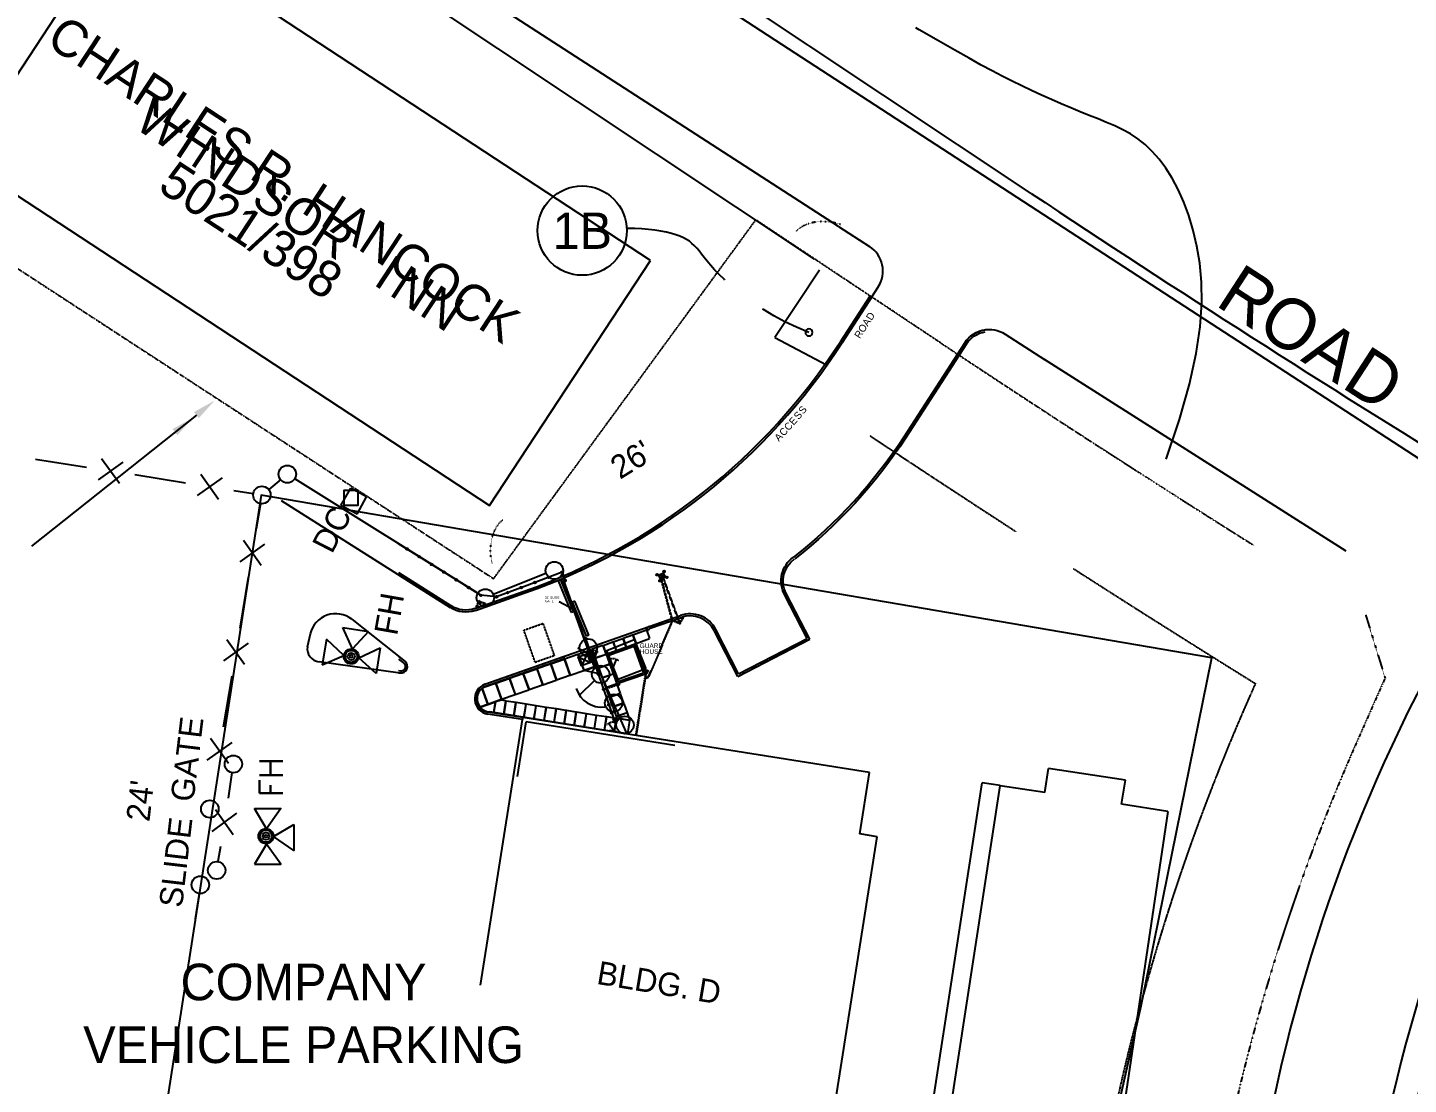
# Model space of a CAD drawing. Header units: inches. Extents: x -46627 to 16189, y -40789 to 47130.
# Drawn here: x -17089 to -11395, y -18794 to -14436 of the extents above; entities that cross this region are included whole.
import ezdxf
from ezdxf.enums import TextEntityAlignment as Align

# ---------------------------------------------------------------- set-up
doc = ezdxf.new("R2010")
doc.units = ezdxf.units.IN
doc.header["$MEASUREMENT"] = 0
for name, pattern in [('DASHDOT', [1, 0.5, -0.25, 0, -0.25]), ('DASHED', [0.75, 0.5, -0.25]), ('DIVIDE', [1.25, 0.5, -0.25, 0, -0.25, 0, -0.25]), ('DOT', [0.25, 0, -0.25]), ('HIDDEN', [0.375, 0.25, -0.125]), ('HIDDEN2', [0.1875, 0.125, -0.0625])]:
    doc.linetypes.add(name, pattern=pattern)
for name, color, linetype in [('11', 7, 'CONTINUOUS'), ('12', 7, 'CONTINUOUS'), ('13', 7, 'CONTINUOUS'), ('15', 7, 'CONTINUOUS'), ('16', 7, 'CONTINUOUS'), ('18', 7, 'CONTINUOUS'), ('19', 7, 'CONTINUOUS'), ('21', 7, 'CONTINUOUS'), ('30', 7, 'CONTINUOUS'), ('4', 7, 'CONTINUOUS'), ('41', 7, 'CONTINUOUS'), ('42', 7, 'CONTINUOUS'), ('5', 7, 'CONTINUOUS'), ('6', 7, 'CONTINUOUS'), ('8', 7, 'CONTINUOUS'), ('9', 7, 'CONTINUOUS')]:
    doc.layers.add(name, color=color, linetype=linetype)
doc.styles.add('ROMANS', font='ROMANS', dxfattribs={"height": 0.2})
doc.styles.add('txt', font='TXT', dxfattribs={"height": 0.2})
doc.dimstyles.new('MSADIM', dxfattribs={"dimtxt": 1.5, "dimasz": 1.5, "dimexe": 0.75, "dimexo": 0.75, "dimgap": 0.75, "dimtad": 0, "dimdec": 3, "dimzin": 2, "dimdsep": 46, "dimtxsty": 'txt', "dimcen": 0.75, "dimse1": 1, "dimse2": 1, "dimadec": 0, "dimazin": 0, "dimtfac": 1, "dimtdec": 3, "dimtofl": 0, "dimtmove": 0, "dimatfit": 3, "dimfxl": 1, "dimtvp": 0.75, "dimtolj": 1, "dimtzin": 2, "dimarcsym": 0})

# ---------------------------------------------------------------- blocks, each defined once
blk = doc.blocks.new('FH')
at = {"layer": '19', "color": 2, "linetype": 'Continuous'}
for points in [[(-4.7, 13.49), (-4.7, 4.47), (2.28, 9.37)], [(14.51, 13.49), (14.51, 4.47), (7.52, 9.37)], [(9.02, 0), (0, 0), (4.9, 6.98)]]:
    blk.add_lwpolyline(points, close=True, dxfattribs=at)
for radius in [2.59, 2.07, 1.24, 0.497]:
    blk.add_circle((4.98, 9.57), radius, dxfattribs=at)
at = {"layer": '19', "color": 2, "linetype": 'Continuous', "style": 'ROMANS'}
blk.add_text('FH', height=8, dxfattribs=at).set_placement((25.29, 7.81), align=Align.MIDDLE)

msp = doc.modelspace()

# ---------------------------------------------------------------- linework, layer by layer
at = {"layer": '11', "color": 5, "linetype": 'DOT'}
for points in [[(-13736.9024, -15247.9271), (-13811.3216, -15224.6267), (-13882.4516, -15237.1799), (-13920.9728, -15276.8699)], [(-15173.078, -16647.5111), (-15190.424, -16571.4827), (-15172.2884, -16501.5683), (-15129.6776, -16466.3039)]]:
    msp.add_open_spline(points, degree=3, dxfattribs=at)
at = {"layer": '12', "color": 62, "linetype": 'Continuous'}
for p in [(-13527.7628, -19984.8107), (-13078.0988, -17561.9819)]:
    msp.add_line(p, (-13153.1492, -17550.6863), dxfattribs=at)
at = {"layer": '13', "color": 7, "linetype": 'Continuous'}
msp.add_line((-16392.8168, -16033.9199), (-17072.732, -16574.9999), dxfattribs=at)
for points in [[(-16402.7804, -16021.4003), (-16382.8532, -16046.4395), (-16317.7004, -15974.1419)], [(-16491.1808, -16091.7503), (-16471.2548, -16116.7895), (-16406.1008, -16044.4919)]]:
    msp.add_solid(points, dxfattribs=at)
at = {"layer": '15', "color": 132, "linetype": 'Continuous'}
for p, q in [((-15796.862, -16407.4175), (-15755.8316, -16335.4079)), ((-15690.746, -16371.5327), (-15755.8316, -16335.4079)), ((-15730.16, -16443.0227), (-15690.746, -16371.5327)), ((-15730.16, -16443.0227), (-15796.862, -16407.4175))]:
    msp.add_line(p, q, dxfattribs=at)
at = {"layer": '16', "color": 6, "linetype": 'Continuous'}
for p, q in [((-17056.5356, -16215.0887), (-16845.9848, -16249.0283)), ((-16784.4152, -16213.1987), (-16709.8412, -16314.9023)), ((-16696.0172, -16227.5711), (-16798.2392, -16300.5299)), ((-16647.2036, -16279.6211), (-16437.7196, -16313.0123)), ((-16375.0832, -16277.7311), (-16301.0576, -16380.5015)), ((-16286.6852, -16292.1035), (-16389.4556, -16366.1291)), ((-16045.262, -16300.0799), (-16094.5412, -16340.8715)), ((-15232.592, -16768.8827, -0.0072), (-15986.7236, -16296.4187)), ((-16238.42, -16345.2203), (-16158.5912, -16357.8899)), ((-16128.4436, -16399.0043), (-16145.6732, -16503.4727)), ((-16112.0084, -16566.6287), (-16214.2304, -16639.5863)), ((-16125.8324, -16653.9587), (-16198.79, -16551.7367)), ((-16178.9492, -16702.2239), (-16213.9568, -16912.2275)), ((-15169.0712, -16771.9271, -0.0072), (-14951.2616, -16685.4083, -0.0072)), ((-14890.1816, -16713.7463, -0.0024), (-14899.8308, -16717.6691, -0.0024)), ((-14846.6396, -16848.5003), (-14899.8308, -16717.6691)), ((-14836.9904, -16844.5775), (-14890.1816, -16713.7463)), ((-14468.5304, -16690.6151, 0.0024), (-14480.8064, -16696.2887, -0.0024)), ((-14480.8064, -16696.2887, -0.0036), (-14479.7996, -16698.4667, -0.0012)), ((-14467.5236, -16692.7931, 0.0024), (-14479.7996, -16698.4667, -0.0024)), ((-14467.1996, -16702.0787, 0.0072), (-14475.5252, -16699.1351, 0.0012)), ((-14472.9404, -16704.7295, 0.0072), (-14469.7856, -16696.4819, 0.0036)), ((-14467.5236, -16692.7931, 0.0012), (-14468.5304, -16690.6151)), ((-15234.5372, -16810.7579, -0.0012), (-15214.1276, -16803.4043, 0.0012)), ((-15233.4908, -16813.6571, -0.0036), (-15234.5372, -16810.7579, -0.0024)), ((-15213.0836, -16806.3035, -0.0012), (-15233.4908, -16813.6571, -0.0036)), ((-15229.3952, -16802.3531, 0.0048), (-15221.3576, -16806.0095)), ((-15223.4456, -16800.2111, 0.006), (-15227.306, -16808.1527, 0.0012)), ((-15214.1276, -16803.4043, 0.0024), (-15213.0836, -16806.3035, -0.0012)), ((-14836.9904, -16844.5775, -0.0072), (-14846.6396, -16848.5003, -0.0084)), ((-14831.8616, -16801.6307, -0.0072), (-14841.5108, -16805.5535, -0.0084)), ((-14784.6464, -16945.4207), (-14841.5108, -16805.5535)), ((-14774.9972, -16941.4979), (-14831.8616, -16801.6307)), ((-14412.362, -16888.3967, -0.0084), (-14391.9548, -16881.0431, -0.0108)), ((-14411.318, -16891.2959, -0.0048), (-14412.362, -16888.3967, -0.0084)), ((-14390.9084, -16883.9423, -0.0084), (-14411.318, -16891.2959, -0.006)), ((-14396.0504, -16892.3471, -0.0024), (-14404.088, -16888.6907, -0.0072)), ((-14402, -16894.4891, -0.0012), (-14398.1396, -16886.5475, -0.006)), ((-14391.9548, -16881.0431, -0.0108), (-14390.9084, -16883.9423, -0.0096)), ((-16194.1148, -17062.7135), (-16267.0736, -16960.4915)), ((-14774.9972, -16941.4979, 0.0012), (-14784.6464, -16945.4207)), ((-16178.6756, -16974.8639), (-16280.8976, -17047.8227)), ((-14759.804, -17024.5871, -0.006), (-14739.9176, -17069.7887, -0.006)), ((-16247.2316, -17110.9787), (-16282.2392, -17320.9823)), ((-14753.0576, -17129.6243), (-14813.684, -17188.2863)), ((-14710.9256, -17135.6879, -0.006), (-14687.6612, -17188.5659, -0.006)), ((-14658.6836, -17254.4291, -0.006), (-14646.35, -17282.4635, -0.006)), ((-14689.496, -17336.5403, 0.0012), (-14689.0136, -17333.4971, -0.0024)), ((-14679.9212, -17338.0571), (-14689.496, -17336.5403)), ((-14689.0136, -17333.4971, -0.0024), (-14679.44, -17335.0139, -0.0024)), ((-14679.44, -17335.0139, -0.0012), (-14679.9212, -17338.0571)), ((-14668.9256, -17339.8007, 0.0012), (-14668.4432, -17336.7575, -0.0024)), ((-14659.3508, -17341.3175), (-14668.9256, -17339.8007)), ((-14668.4432, -17336.7575, -0.0024), (-14658.8696, -17338.2743, -0.0024)), ((-14658.8696, -17338.2743, -0.0012), (-14659.3508, -17341.3175)), ((-16246.958, -17383.6187), (-16349.18, -17456.5775)), ((-16260.782, -17470.9499), (-16334.8076, -17368.1795)), ((-16246.1564, -17508.1391), (-16262.3192, -17613.1547)), ((-16227.038, -17675.7923), (-16328.7404, -17750.3663)), ((-16241.4104, -17764.1903), (-16314.368, -17661.9683)), ((-16293.4592, -17813.0027), (-16303.7912, -17875.1471)), ((-16381.9556, -18006.3275), (-16398.1172, -18111.3443))]:
    msp.add_line(p, q, dxfattribs=at)
at = {"layer": '16', "color": 6, "linetype": 'Continuous', "extrusion": (-0.000498875, 0.000627316, 1), "elevation": -3.2522}
msp.add_lwpolyline([(-14472.9386, -16704.7307), (-14467.1978, -16702.0799), (-14469.7838, -16696.4831), (-14475.5234, -16699.1363)], close=True, dxfattribs=at)
at = {"layer": '16', "color": 6, "linetype": 'Continuous', "extrusion": (0.000263885, -0.000732686, 1), "elevation": 8.2976}
msp.add_lwpolyline([(-15223.4451, -16800.2095), (-15229.3947, -16802.3515), (-15227.3055, -16808.1511), (-15221.3571, -16806.0079)], close=True, dxfattribs=at)
at = {"layer": '16', "color": 6, "linetype": 'Continuous', "extrusion": (-0.000263885, 0.000732686, 1), "elevation": -8.5796}
msp.add_lwpolyline([(-14401.9995, -16894.4873), (-14396.0499, -16892.3453), (-14398.1391, -16886.5457), (-14404.0875, -16888.6889)], close=True, dxfattribs=at)
at = {"layer": '16', "color": 6, "linetype": 'Continuous'}
for centre, radius in [((-16017.6992, -16277.4069, 0), 36), ((-16122.6919, -16363.3768, 0), 36), ((-14916.9217, -16674.6033, -0.0072), 36), ((-15201.6397, -16787.2667, 0), 36), ((-15235.352, -16822.5215, 0.0036), 3.6), ((-15205.9976, -16811.9495, 0.0036), 3.6), ((-14419.448, -16882.7507, -0.0036), 3.6), ((-14390.0936, -16872.1787, -0.0036), 3.6), ((-14776.8214, -16992.8628, 0), 36), ((-14725.8092, -17102.909, 0), 36), ((-14672.0146, -17220.9877, 0), 36), ((-14625.6528, -17311.9193, 0), 36), ((-16240.1425, -17473.051, 0), 36), ((-16337.5124, -17658.1757, 0), 36), ((-16309.2781, -17911.046, 0), 36), ((-16376.6335, -17970.7492, 0), 36)]:
    msp.add_circle(centre, radius, dxfattribs=at)
at = {"layer": '16', "color": 6, "linetype": 'Continuous', "extrusion": (-6.0423e-06, -9.3574e-06, 1)}
msp.add_arc((-14720.8022, -17126.9999, 0.2442), 111.2794, 197.8103659, 276.2878797, dxfattribs=at)
at = {"layer": '18', "color": 3, "linetype": 'Continuous'}
for p, q in [((-14781.3632, -17018.0423, -0.0036), (-14805.4988, -17067.6479, -0.0084)), ((-14777.864, -17020.8239, -0.0048), (-14775.5828, -17020.0715, -0.0048)), ((-14773.01, -17034.3023, -0.006), (-14777.864, -17020.8239, -0.0048)), ((-14770.7516, -17033.4887, -0.006), (-14775.5828, -17020.0715, -0.0048)), ((-14818.5416, -17031.4307, -0.0084), (-14768.3204, -17054.2595, -0.0036))]:
    msp.add_line(p, q, dxfattribs=at)
at = {"layer": '18', "color": 3, "linetype": 'Continuous', "extrusion": (-0.000114286, -4.11575e-05, 1), "elevation": 2.3861}
msp.add_lwpolyline([(-14781.3631, -17018.0422), (-14768.3203, -17054.2594), (-14805.4987, -17067.6478), (-14818.5415, -17031.4306)], close=True, dxfattribs=at)
at = {"layer": '18', "color": 3, "linetype": 'Continuous', "extrusion": (0.000725721, 0.000230039, 1), "elevation": -14.6447}
msp.add_lwpolyline([(-14768.3165, -17054.2565), (-14775.2165, -17035.0949), (-14768.5385, -17032.6901), (-14761.6373, -17051.8517)], close=True, dxfattribs=at)
at = {"layer": '19', "color": 2, "linetype": 'Continuous'}
for p, q in [((-15788.8676, -16909.3067), (-15682.784, -16926.0179)), ((-15788.8676, -16909.3067), (-15682.784, -16926.0179)), ((-15857.0168, -16957.9463), (-15873.7268, -17064.0299)), ((-15635.2136, -16993.6175), (-15651.9236, -17099.7011)), ((-15635.2136, -16993.6175), (-15651.9236, -17099.7011))]:
    msp.add_line(p, q, dxfattribs=at)
for points in [[(-15682.784, -16926.0179), (-15749.5784, -16998.2855), (-15788.8676, -16909.3067)], [(-15682.784, -16926.0179), (-15749.5784, -16998.2855), (-15788.8676, -16909.3067)], [(-15873.7268, -17064.0299), (-15784.7492, -17024.7395), (-15857.0168, -16957.9463)], [(-15651.9236, -17099.7011), (-15723.6716, -17034.5231), (-15635.2136, -16993.6175)]]:
    msp.add_lwpolyline(points, dxfattribs=at)
for centre, radius in [((-15754.2798, -17029.0764, 0), 31.077), ((-15754.2798, -17029.0764, 0), 31.077), ((-15754.2804, -17029.0756, 0), 24.8616), ((-15754.2804, -17029.0756, 0), 24.8616), ((-15754.2812, -17029.0744, 0), 14.9169), ((-15754.2812, -17029.0744, 0), 14.9169), ((-15754.282, -17029.0733, 0), 5.9668), ((-15754.282, -17029.0733, 0), 5.9668)]:
    msp.add_circle(centre, radius, dxfattribs=at)
at = {"layer": '21', "color": 5, "linetype": 'Continuous'}
for p, q in [((-12950.0384, -15120.2891), (-16302.3512, -12890.0891)), ((-13843.5992, -15390.6035), (-16715.2808, -13480.1543))]:
    msp.add_line(p, q, dxfattribs=at)
for centre, radius, start, end in [((20084.3313, 34535.123), 59640, 236.365277778, 238.447955555), ((-3927.1955, -20782.0799), 7679.8422, 156.11388889, 171.376)]:
    msp.add_arc(centre, radius, start, end, dxfattribs=at)
at = {"layer": '30', "color": 7, "linetype": 'Continuous'}
msp.add_lwpolyline([(-15725.3216, -16344.9119), (-15785.3216, -16344.9119), (-15785.3216, -16404.9119), (-15725.3216, -16404.9119)], close=True, dxfattribs=at)
at = {"layer": '4', "color": 1, "linetype": 'Continuous'}
for p, q in [((-11144.75, -16348.2059), (-17207.51, -12406.1951)), ((-13744.91, -15256.3247), (-16667.4128, -13366.7159)), ((-13744.91, -15256.3247), (-13616.7776, -15339.1319)), ((-13615.148, -15542.2211, -0.0012), (-13738.6052, -15733.2527, -0.0036)), ((-13581.1256, -15505.0511, -0.0012), (-13731.5504, -15737.8115, -0.0036)), ((-13605.1472, -15542.2211, -0.0012), (-13731.5504, -15737.8115, -0.0036)), ((-13058.3708, -15700.0079), (-12895.2932, -15805.3979)), ((-13224.29, -15735.6599, 0.0012), (-13475.948, -16125.0683, 0.0072)), ((-13224.29, -15735.6599, 0.0012), (-13475.948, -16125.0683, 0.0072)), ((-13217.2352, -15740.2187, 0.0012), (-13468.8932, -16129.6271, 0.0072)), ((-11651.4944, -16594.7303), (-12895.2932, -15805.3979)), ((-16043.5064, -16385.9687), (-15346.616, -16827.6131)), ((-15558.8264, -16683.1823), (-15342.1196, -16820.5175)), ((-15558.8264, -16693.1279), (-15346.616, -16827.6131)), ((-14486.3996, -16697.4719, 0.006), (-14481.2456, -16708.3091, 0.006)), ((-14484.6956, -16692.6743, 0.006), (-14469.5228, -16685.4575, 0.006)), ((-14476.448, -16710.0131, 0.006), (-14461.2752, -16702.7963, 0.006)), ((-14459.5712, -16697.9987, 0.006), (-14464.7252, -16687.1615, 0.006)), ((-15245.3672, -16831.5371, -0.0012), (-15040.8944, -16759.6511, -0.0036)), ((-15242.5808, -16839.4619, -0.0012), (-15038.108, -16767.5759, -0.0036)), ((-15242.5808, -16839.4619, -0.0012), (-15038.108, -16767.5759, -0.0036)), ((-13874.5628, -16954.8755, -0.006), (-13968.2972, -16773.0899, -0.0072)), ((-13874.5628, -16954.8755, -0.006), (-13968.2972, -16773.0899, -0.0072)), ((-13863.2468, -16958.4923, -0.006), (-13960.8308, -16769.2403, -0.0072)), ((-15203.8316, -17143.8383), (-14397.1568, -16860.2387, -0.0084)), ((-14524.616, -16905.0491, -0.0072), (-14397.1568, -16860.2387, -0.0084)), ((-14521.8296, -16912.9739, -0.0072), (-14394.3704, -16868.1635, -0.0084)), ((-14536.4372, -16920.0155, -0.0216), (-14528.0828, -16920.8903, -0.0264)), ((-14160.4796, -17111.7539, -0.006), (-14258.1668, -16922.3015, -0.0084)), ((-14156.8628, -17100.4379, -0.006), (-14250.7004, -16918.4519, -0.0084)), ((-14156.8628, -17100.4379, -0.006), (-14250.7004, -16918.4519, -0.0084)), ((-14160.4796, -17111.7539, -0.006), (-13863.2468, -16958.4923, -0.006)), ((-14156.8628, -17100.4379, -0.006), (-13874.5628, -16954.8755, -0.006)), ((-14156.8628, -17100.4379, -0.006), (-13874.5628, -16954.8755, -0.006)), ((-15203.8316, -17143.8383), (-14878.8104, -17029.5719, -0.0036)), ((-15201.0452, -17151.7631), (-14876.024, -17037.4967, -0.0036)), ((-14878.8104, -17029.5719, -0.0036), (-14876.024, -17037.4967, -0.0036)), ((-15047.6516, -17289.5039), (-15191.7368, -17266.9727)), ((-15046.3544, -17281.2047), (-15190.4396, -17258.6735)), ((-15046.3544, -17281.2047), (-15190.4396, -17258.6735)), ((-15046.3544, -17281.2047), (-15047.6516, -17289.5039))]:
    msp.add_line(p, q, dxfattribs=at)
at = {"layer": '4', "color": 2, "linetype": 'DASHED'}
for p, q in [((-14430.4964, -16883.4215, -0.0132), (-14476.19, -16711.7783, -0.0132)), ((-14427.9632, -16883.6063, -0.0132), (-14473.8704, -16711.1603, -0.0132)), ((-14403.7076, -16884.2087, -0.0132), (-14468.2592, -16707.4271, -0.0132)), ((-14401.4528, -16883.3855, -0.0132), (-14466.0044, -16706.6039, -0.0132)), ((-14527.0652, -17107.8107, -0.0132), (-14430.4964, -16883.4215, -0.0132)), ((-14524.8608, -17108.7599, -0.0132), (-14427.9632, -16883.6063, -0.0132)), ((-14580.356, -17353.8359), (-14539.574, -17096.4887, 0.0012)), ((-14577.9848, -17354.2127), (-14540.4572, -17117.4023, 0.0012)), ((-14540.0612, -17114.9039, 0.0012), (-14537.2028, -17096.8655, 0.0012))]:
    msp.add_line(p, q, dxfattribs=at)
at = {"layer": '4', "color": 230, "linetype": 'Continuous'}
for p, q in [((-15752.5436, -16875.3515), (-15532.2476, -17050.5455)), ((-15935.1752, -16989.3023), (-15922.7948, -16936.3043)), ((-15886.9976, -17050.4687), (-15552.0704, -17097.0227)), ((-15558.8264, -17029.4087), (-15532.2476, -17050.5455)), ((-15558.8264, -17040.1415), (-15537.476, -17057.1203)), ((-15558.8264, -17087.6027), (-15550.9136, -17088.7031)), ((-15558.8264, -17096.0831), (-15552.0704, -17097.0227)), ((-12894.3596, -17590.5143), (-12878.6264, -17490.8063)), ((-12562.1396, -17539.8995), (-12878.6264, -17490.8063)), ((-13473.5312, -20131.3751), (-13078.1372, -17562.2303)), ((-12894.3596, -17590.5143), (-13078.1372, -17562.2303)), ((-12577.6952, -17638.4819), (-12562.1396, -17539.8995)), ((-12386.9636, -17668.9871), (-12577.6952, -17638.4819)), ((-12386.9636, -17668.9871), (-12769.2212, -20236.2455))]:
    msp.add_line(p, q, dxfattribs=at)
at = {"layer": '4', "color": 1, "linetype": 'HIDDEN'}
for p, q in [((-15042.4796, -16920.7319, -0.012), (-14962.838, -16892.7323, -0.012)), ((-14916.4796, -17024.5943, -0.0024), (-14962.838, -16892.7323, -0.0084)), ((-14996.1212, -17052.5939, -0.0024), (-15042.4796, -16920.7319, -0.0084)), ((-14996.1212, -17052.5939, -0.0024), (-14916.4796, -17024.5943, -0.0024))]:
    msp.add_line(p, q, dxfattribs=at)
at = {"layer": '4', "color": 1, "linetype": 'Continuous', "extrusion": (-4.92028e-06, -7.61377e-06, 1)}
msp.add_arc((-13681.9107, -15439.917, 0.1838), 120, 327.126914, 57.1269862, dxfattribs=at)
at = {"layer": '4', "color": 1, "linetype": 'Continuous', "extrusion": (-6.69596e-06, -1.03612e-05, -1)}
for radius, start, end in [(120, 32.8728726, 122.8728754), (120, 32.8728727, 81.9602477), (111.6, 32.8728727, 81.3506338)]:
    msp.add_arc((13123.5044, -15800.7927, 0.2501), radius, start, end, dxfattribs=at)
at = {"layer": '4', "color": 1, "linetype": 'Continuous', "extrusion": (6.77217e-06, 8.19317e-06, 1)}
for radius in [2562.9895, 2571.3895, 2571.3895]:
    msp.add_arc((-15890.9524, -14341.7359, -0.2424), radius, 289.3699838, 327.1169171, dxfattribs=at)
at = {"layer": '4', "color": 1, "linetype": 'Continuous', "extrusion": (-0.001706, 0.001155, -0.999998)}
for radius in [2080.0361, 2080.0361, 2088.4361]:
    msp.add_arc((15214.9388, -14983.8597, 4.3597), radius, 213.27486, 231.8716072, dxfattribs=at)
at = {"layer": '4', "color": 1, "linetype": 'Continuous', "extrusion": (1.41101e-05, -3.14964e-06, -1)}
for radius in [120, 120, 111.6]:
    msp.add_arc((13861.7445, -16717.8941, -0.1364), radius, 332.6152743, 54.8159215, dxfattribs=at)
at = {"layer": '4', "color": 1, "linetype": 'Continuous'}
for centre, radius, start, end in [((-14483.1491, -16695.9256, 0.006), 3.6, 115.4401914, 205.4391747), ((-14477.9942, -16706.7624, 0.006), 3.6, 205.4375754, 295.4401921), ((-14467.9766, -16688.7081, 0.006), 3.6, 25.4375754, 115.4401921), ((-14462.8217, -16699.5449, 0.006), 3.6, 295.4391484, 25.4391734), ((-5327.2659, -20256.0589, 0), 6769.6055, 152.37525278, 173.35228333), ((-15181.1692, -17199.3938), 60, 112.1919706, 261.1123234), ((-5327.2659, -20256.0589, 0), 6293.3434, 153.47178611, 174.01134167)]:
    msp.add_arc(centre, radius, start, end, dxfattribs=at)
at = {"layer": '4', "color": 1, "linetype": 'Continuous', "extrusion": (-6.89351e-06, -1.0011e-05, -1)}
for radius in [120, 120, 111.6]:
    msp.add_arc((15282.3806, -16726.2537, 0.2743), radius, 250.6300489, 302.3639267, dxfattribs=at)
at = {"layer": '4', "color": 1, "linetype": 'Continuous', "extrusion": (5.61694e-06, 1.33221e-05, 1)}
for radius in [120, 120, 111.6]:
    msp.add_arc((-14357.3564, -16973.4466, -0.3133), radius, 27.2769403, 109.3699209, dxfattribs=at)
at = {"layer": '4', "color": 230, "linetype": 'Continuous'}
for centre, radius, start, end in [((-15818.5739, -16960.1021, 0), 107.0795, 51.713875, 167.2461028), ((-15881.6569, -16997.216, 0), 53.8373, 171.9539222, 263.7298944), ((-15549.0012, -17070.8919, 0), 26.7526, 262.1285806, 51.5034306), ((-15549.0012, -17070.8919, 0), 26.7526, 262.1285806, 51.5034306), ((-15549.0008, -17070.8915), 26.7526, 262.1285806, 51.5034306), ((-15549.0012, -17070.8919, 0), 18.3526, 262.1285806, 51.5034306)]:
    msp.add_arc(centre, radius, start, end, dxfattribs=at)
at = {"layer": '4', "color": 1, "linetype": 'Continuous', "extrusion": (0.000489449, -0.00137, 0.999999)}
for radius, end in [(17.8326, 174.0245782), (9.4326, 174.0267588)]:
    msp.add_arc((-14518.6997, -16921.8658, 16.0492), radius, 109.3699421, end, dxfattribs=at)
at = {"layer": '4', "color": 2, "linetype": 'DASHED', "extrusion": (0.000310517, -0.000133616, 1)}
for radius, start, end in [(14.4, 261.4596482, 336.7148427), (12, 260.5378121, 336.7147204)]:
    msp.add_arc((-14538.0874, -17103.0679, -2.2382), radius, start, end, dxfattribs=at)
at = {"layer": '4', "color": 1, "linetype": 'Continuous', "extrusion": (-2.8335e-06, -2.77769e-07, 1)}
msp.add_arc((-15180.6641, -17203.7239, 0.0478), 64.2107, 111.1497872, 260.07014, dxfattribs=at)
at = {"layer": '4', "color": 1, "linetype": 'Continuous', "extrusion": (9.76177e-06, 9.31884e-07, 1)}
msp.add_arc((-15180.6644, -17203.7239, -0.1644), 55.8122, 110.9926365, 259.9129893, dxfattribs=at)
at = {"layer": '41', "color": 94, "linetype": 'Continuous', "elevation": -0.0012}
msp.add_lwpolyline([(-17313.368, -24001.9379), (-17561.228, -23969.3111), (-17672.1128, -24615.3179), (-16921.7528, -24723.2375), (-17437.4492, -27930.4331), (-15447.6368, -28246.9115), (-14855.0276, -24373.9895), (-13487.9624, -24612.8327), (-12677.2844, -19263.8771), (-12497.5376, -18470.0819), (-12206.2244, -17034.9491), (-16125.4208, -16364.0399)], close=True, dxfattribs=at)
at = {"layer": '42', "color": 7, "linetype": 'Continuous'}
msp.add_line((-14774.4968, -16992.8987, -0.0012), (-14617.6784, -17349.1367, 0.0072), dxfattribs=at)
at = {"layer": '42', "color": 7, "linetype": 'Continuous', "elevation": -0.006}
msp.add_lwpolyline([(-14520.6512, -15395.9135), (-16698.0008, -13967.7083), (-17360.9012, -14978.3243), (-15183.5528, -16406.5295)], close=True, dxfattribs=at)
at = {"layer": '5', "color": 252, "linetype": 'HIDDEN2'}
for centre, radius, start, end in [((20084.3313, 34535.123), 60840, 236.365277778, 237.041086111), ((20084.3313, 34535.123), 60840, 237.309347222, 238.143972222), ((-3927.1955, -20782.0799), 8879.8422, 155.79254722, 171.376)]:
    msp.add_arc(centre, radius, start, end, dxfattribs=at)
at = {"layer": '6', "color": 7, "linetype": 'Continuous'}
for p, q in [((-15286.5632, -16735.0691, -0.006), (-15558.8264, -16564.4963, -0.0036)), ((-15286.5632, -16735.0691, -0.006), (-15219.5948, -16777.0259, -0.0072)), ((-14884.634, -16681.9979, 0.006), (-15039.7088, -16740.1355, -0.0024)), ((-14884.634, -16681.9979, 0.006), (-14872.2596, -16717.0763, 0.006)), ((-15155.378, -16783.5011, -0.006), (-15219.5948, -16777.0259, -0.0072)), ((-15039.7088, -16740.1355, -0.0024), (-15155.378, -16783.5011, -0.006)), ((-14788.43, -16954.7243, -0.0024), (-14770.1732, -17006.4791, -0.0024)), ((-14674.3544, -16968.9323, -0.0036), (-14634.5576, -16954.6007, -0.0036)), ((-14634.5576, -16954.6007, -0.0036), (-14621.6108, -16990.5527, -0.0036)), ((-14633.7104, -16954.2959, -0.0036), (-14593.9124, -16939.9631, -0.0036)), ((-14633.7104, -16954.2959, -0.0036), (-14620.7636, -16990.2479, -0.0036)), ((-14593.9124, -16939.9631, -0.0036), (-14580.8696, -16976.1803, -0.0036)), ((-14592.7832, -16939.5563, -0.0036), (-14537.462, -16919.6327, -0.0036)), ((-14592.7832, -16939.5563, -0.0036), (-14579.7404, -16975.7735, -0.0036)), ((-14579.7404, -16975.7735, -0.0036), (-14524.4192, -16955.8499, -0.0036)), ((-14537.462, -16919.6327, -0.0036), (-14524.4192, -16955.8499, -0.0036)), ((-14875.2968, -17039.6027, 0.006), (-14819.8184, -17020.1171, 0.0012)), ((-14819.8184, -17020.1171, -0.0036), (-14795.8268, -17086.7315, -0.0036)), ((-14818.6856, -17019.7199, 0.0012), (-14763.2048, -17000.2343, -0.0036)), ((-14818.6856, -17019.7199, -0.0036), (-14794.6952, -17086.3343, -0.0036)), ((-14763.2048, -17000.2343, -0.0036), (-14739.2156, -17066.8499, -0.0036)), ((-14716.694, -16984.1795, -0.0036), (-14762.0732, -16999.8371, -0.0036)), ((-14761.8548, -17000.4431, -0.0036), (-14749.2524, -17035.4363, -0.0036)), ((-14755.6268, -17046.3923, -0.0012), (-14740.2464, -17008.8431, -0.0072)), ((-14749.2068, -17035.5635, -0.0036), (-14703.0908, -17019.2951, -0.0036)), ((-14748.9008, -17036.4107, -0.0036), (-14703.6344, -17020.4411, -0.0036)), ((-14716.694, -16984.1795, -0.0036), (-14704.0916, -17019.1727, -0.0036)), ((-14715.8468, -16983.8747, -0.0036), (-14675.2016, -16969.2371, -0.0036)), ((-14715.8468, -16983.8747, -0.0036), (-14703.0908, -17019.2951, -0.0036)), ((-14703.6344, -17020.4411, -0.0036), (-14659.6064, -17142.7019, -0.0036)), ((-14703.0908, -17019.2963, -0.0036), (-14662.3496, -17004.9239, -0.0036)), ((-14700.0536, -17020.2239, -0.0036), (-14584.8236, -16979.5739, -0.0036)), ((-14692.0688, -17042.8571, -0.0036), (-14700.0536, -17020.2239, -0.0036)), ((-14692.3988, -17023.8863, -0.0036), (-14588.4488, -16987.2155, -0.0036)), ((-14675.4236, -17017.8983, -0.0036), (-14677.4204, -17012.2391, -0.0036)), ((-14676.422, -17015.0699, -0.0036), (-14606.4404, -16990.3811, -0.0036)), ((-14675.2016, -16969.2371, -0.0036), (-14662.3496, -17004.9239, -0.0036)), ((-14674.3544, -16968.9323, -0.0036), (-14661.5024, -17004.6191, -0.0036)), ((-14661.5, -17004.6239, -0.0036), (-14621.6108, -16990.5527, -0.0036)), ((-14620.7624, -16990.2527, -0.0036), (-14580.8696, -16976.1803, -0.0036)), ((-14607.404, -16987.7051, -0.0036), (-14605.424, -16993.2035, -0.0036)), ((-14588.4488, -16987.2155, -0.0036), (-14548.5404, -17098.0331, -0.0036)), ((-14584.8236, -16979.5739, -0.0036), (-14540.8352, -17101.7219, -0.0036)), ((-14582.3492, -17004.1511, -0.0036), (-14576.8388, -17002.2071, -0.0036)), ((-14579.5208, -17003.1527, -0.0036), (-14551.8032, -17080.1183, -0.0036)), ((-15045.1304, -17099.2511, 0.0012), (-14989.652, -17079.7655, -0.0036)), ((-14989.652, -17079.7655, -0.0084), (-14965.6604, -17146.3799, -0.0084)), ((-14988.5192, -17079.3683, 0.006), (-14933.0408, -17059.8827, 0.0012)), ((-14988.5192, -17079.3683, -0.0036), (-14964.5288, -17145.9827, -0.0036)), ((-14933.0408, -17059.8827, -0.0036), (-14909.0492, -17126.4971, -0.0036)), ((-14931.908, -17059.4855, 0.0108), (-14876.4296, -17039.9999, 0.006)), ((-14931.908, -17059.4855, 0.0012), (-14907.9176, -17126.0999, 0.0012)), ((-14876.4296, -17039.9999, 0.0012), (-14852.438, -17106.6143, 0.0012)), ((-14875.2968, -17039.6027, -0.0036), (-14851.3064, -17106.2171, -0.0036)), ((-14794.6952, -17086.3343, 0.0012), (-14739.2156, -17066.8499, -0.0036)), ((-14792.5244, -17086.8443, 0.0012), (-14738.8088, -17067.9791, -0.0036)), ((-14756.0408, -17046.5387, 0.006), (-14667.0776, -17298.7235, 0.006)), ((-14748.7952, -17036.7047, -0.0036), (-14734.262, -17077.0631, -0.0036)), ((-14738.8088, -17067.9791, -0.0036), (-14726.426, -17102.3651, -0.0036)), ((-14688.8828, -17061.4055, -0.0036), (-14734.262, -17077.0631, -0.0036)), ((-14688.5888, -17062.2563, -0.0036), (-14733.956, -17077.9103, -0.0036)), ((-14733.956, -17077.9103, -0.0036), (-14719.622, -17117.7119, -0.0036)), ((-14686.4108, -17040.8615, -0.0036), (-14692.3988, -17023.8863, -0.0036)), ((-14692.0688, -17042.8571, -0.0036), (-14686.4108, -17040.8615, -0.0036)), ((-14680.0928, -17076.8063, -0.0036), (-14674.4348, -17074.8107, -0.0036)), ((-14657.1464, -17141.8535, -0.0036), (-14680.0928, -17076.8063, -0.0036)), ((-14674.4348, -17074.8107, -0.0036), (-14660.7896, -17041.4975, -0.0084)), ((-14653.4708, -17134.2383, -0.0036), (-14674.4348, -17074.8107, -0.0036)), ((-14548.6628, -17079.0347, -0.0036), (-14554.64, -17081.0975, -0.0036)), ((-15158.3528, -17139.0167, -0.018), (-15102.8744, -17119.5311, -0.0228)), ((-15102.8744, -17119.5311, -0.0276), (-15078.8828, -17186.1455, -0.0276)), ((-15101.7416, -17119.1339, -0.0036), (-15046.2632, -17099.6483, -0.0084)), ((-15101.7416, -17119.1339, -0.0132), (-15077.7512, -17185.7483, -0.0132)), ((-15046.2632, -17099.6483, -0.0132), (-15022.2716, -17166.2627, -0.0132)), ((-15045.1304, -17099.2511, -0.0084), (-15021.14, -17165.8655, -0.0084)), ((-14964.5288, -17145.9827, 0.006), (-14909.0492, -17126.4971)), ((-14907.9176, -17126.0999, 0.0108), (-14852.438, -17106.6143, 0.0048)), ((-14851.3064, -17106.2171, 0.006), (-14795.8268, -17086.7315)), ((-14726.426, -17102.3651, -0.0036), (-14792.5244, -17086.8443, 0.0012)), ((-14674.2452, -17102.0543, -0.0036), (-14719.622, -17117.7119, -0.0036)), ((-14673.9512, -17102.9051, -0.0036), (-14719.3184, -17118.5579, -0.0036)), ((-14719.3184, -17118.5579, -0.0036), (-14705.09, -17158.0703, -0.0036)), ((-14667.4436, -17094.6299, -0.0036), (-14672.8016, -17096.4791, -0.0036)), ((-14662.2944, -17118.2411, -0.0036), (-14670.2792, -17095.6079, -0.0036)), ((-14659.4588, -17117.2631, -0.0036), (-14664.974, -17119.1663, -0.0036)), ((-14540.8352, -17101.7219, -0.0036), (-14657.1464, -17141.8535, -0.0036)), ((-14548.5404, -17098.0331, -0.0036), (-14653.4708, -17134.2383, -0.0036)), ((-14539.4528, -17089.0091, -0.0084), (-14540.7176, -17084.7707, -0.0084)), ((-14540.4512, -17091.7031, -0.0084), (-14539.4528, -17089.0091, -0.0084)), ((-14540.4512, -17091.7031, -0.0084), (-14533.2572, -17094.3683, -0.0084)), ((-14533.2572, -17094.3683, -0.0084), (-14532.2588, -17091.6743, -0.0084)), ((-14532.26, -17091.6743, -0.0084), (-14528.5388, -17089.2839, -0.0084)), ((-15215.4104, -17161.2023, -0.0564), (-15192.1052, -17225.9111, -0.0564)), ((-15214.3124, -17160.7091, -0.042), (-15190.9736, -17225.5139, -0.042)), ((-15208.0364, -17156.4659, -0.0324), (-15159.4856, -17139.4139, -0.0372)), ((-15159.4856, -17139.4139, -0.042), (-15135.494, -17206.0283, -0.042)), ((-15158.3528, -17139.0167, -0.0276), (-15134.3624, -17205.6311, -0.0276)), ((-15134.3624, -17205.6311, -0.018), (-15078.8828, -17186.1455, -0.024)), ((-15077.7512, -17185.7483, -0.0036), (-15022.2716, -17166.2627, -0.0096)), ((-15021.14, -17165.8655, 0.0012), (-14965.6604, -17146.3799, -0.0048)), ((-14659.6064, -17142.7019, -0.0036), (-14704.9856, -17158.3595, -0.0036)), ((-14659.3124, -17143.5527, -0.0036), (-14704.6916, -17159.2103, -0.0036)), ((-14704.6808, -17159.2067, -0.0036), (-14690.7548, -17197.8791, -0.0036)), ((-14645.3744, -17182.2215, -0.0036), (-14690.7548, -17197.8791, -0.0036)), ((-14645.0816, -17183.0723, -0.0036), (-14690.4608, -17198.7299, -0.0036)), ((-14659.3016, -17143.5491, -0.0036), (-14645.3744, -17182.2215, -0.0036)), ((-14645.0708, -17183.0687, -0.0036), (-14631.1436, -17221.7411, -0.0036)), ((-15224.204, -17237.1851, -0.0528), (-15192.1052, -17225.9111, -0.0564)), ((-15223.1204, -17238.0755, -0.0324), (-15159.5564, -17215.7507, -0.0384)), ((-15190.9736, -17225.5139, -0.036), (-15135.494, -17206.0283, -0.042)), ((-15166.7144, -17260.9163, -0.0132), (-15159.5564, -17215.7507, -0.0132)), ((-15165.8252, -17261.0567, -0.0132), (-15158.5916, -17215.4123, -0.0132)), ((-15158.5916, -17215.4123, -0.0396), (-15140.552, -17209.0763, -0.042)), ((-15116.576, -17212.8755, -0.0132), (-15140.552, -17209.0763, -0.0132)), ((-15125.2316, -17267.4899, -0.0132), (-15116.576, -17212.8719, -0.0132)), ((-15124.3424, -17267.6303, -0.0132), (-15115.6868, -17213.0123, -0.0132)), ((-15075.0944, -17219.4491, -0.0132), (-15115.688, -17213.0159, -0.0132)), ((-15083.75, -17274.0635, -0.0132), (-15075.0944, -17219.4467, -0.0132)), ((-15082.8608, -17274.2039, -0.0132), (-15074.2052, -17219.5871, -0.0132)), ((-15033.6116, -17226.0239, -0.0132), (-15074.2052, -17219.5907, -0.0132)), ((-15042.2672, -17280.6371, -0.0132), (-15033.6116, -17226.0203, -0.0132)), ((-15041.378, -17280.7775, -0.0132), (-15032.7224, -17226.1607, -0.0132)), ((-14992.13, -17232.5975, -0.0132), (-15032.7224, -17226.1643, -0.0132)), ((-15000.7856, -17287.2107, -0.0132), (-14992.13, -17232.5939, -0.0132)), ((-14999.8964, -17287.3511, -0.0132), (-14991.2408, -17232.7343, -0.0132)), ((-14950.6472, -17239.1711, -0.0132), (-14991.2408, -17232.7379, -0.0132)), ((-14959.3028, -17293.7843, -0.0132), (-14950.6472, -17239.1675, -0.0132)), ((-14958.4136, -17293.9247, -0.0132), (-14949.758, -17239.3079, -0.0132)), ((-14909.1656, -17245.7447, -0.0132), (-14949.7592, -17239.3115, -0.0132)), ((-14917.8212, -17300.3579, -0.0132), (-14909.1656, -17245.7423, -0.0132)), ((-14916.932, -17300.4983, -0.0132), (-14908.2764, -17245.8827, -0.0132)), ((-14867.6828, -17252.3183, -0.0132), (-14908.2764, -17245.8851, -0.0132)), ((-14690.4488, -17198.7263, -0.0036), (-14676.5228, -17237.3987, -0.0036)), ((-14631.1436, -17221.7411, -0.0036), (-14676.5228, -17237.3987, -0.0036)), ((-14630.8496, -17222.5919, -0.0036), (-14676.2288, -17238.2495, -0.0036)), ((-14676.218, -17238.2459, -0.0036), (-14662.292, -17276.9183, -0.0036)), ((-14630.8388, -17222.5883, -0.0036), (-14616.9116, -17261.2607, -0.0036)), ((-15221.2976, -18384.2207), (-15046.3544, -17281.2047)), ((-14669.816, -17339.6591), (-15183.44, -17258.2655)), ((-15084.8132, -17523.6887), (-15046.3544, -17281.2047)), ((-15069.0188, -17523.6887), (-15033.3896, -17299.0547)), ((-13617.9908, -17507.5583), (-15046.3544, -17281.2047)), ((-14424.7748, -17379.7067), (-15046.3544, -17281.2047)), ((-14420.0648, -17396.2487), (-15033.3896, -17299.0547)), ((-14876.3384, -17306.9315, -0.0132), (-14867.6828, -17252.3159, -0.0132)), ((-14875.4492, -17307.0731, -0.0132), (-14866.7936, -17252.4563, -0.0132)), ((-14826.2, -17258.8919, -0.0132), (-14866.7936, -17252.4587, -0.0132)), ((-14834.8556, -17313.5051, -0.0132), (-14826.2, -17258.8907, -0.0132)), ((-14833.9664, -17313.6467, -0.0132), (-14825.3108, -17259.0311, -0.0132)), ((-14784.7184, -17265.4655, -0.0132), (-14825.3108, -17259.0323, -0.0132)), ((-14793.374, -17320.0787, -0.0132), (-14784.7184, -17265.4643, -0.0132)), ((-14792.4836, -17320.2203, -0.0132), (-14783.8292, -17265.6047, -0.0132)), ((-14743.2356, -17272.0391, -0.0132), (-14783.8292, -17265.6059, -0.0132)), ((-14751.8912, -17326.6535, -0.0132), (-14743.2356, -17272.0379, -0.0132)), ((-14751.002, -17326.7939, -0.0132), (-14742.3464, -17272.1783, -0.0132)), ((-14701.754, -17278.6127, -0.0132), (-14742.3464, -17272.1795, -0.0132)), ((-14710.4096, -17333.2271, -0.0132), (-14701.754, -17278.6127, -0.0132)), ((-14709.5204, -17333.3675, -0.0132), (-14700.8648, -17278.7531, -0.0132)), ((-14661.1604, -17285.0459, -0.0132), (-14700.8648, -17278.7543, -0.0132)), ((-14673.332, -17334.4967, -0.0132), (-14693.0492, -17304.3779, -0.0216)), ((-14669.816, -17339.6591, -0.0132), (-14661.1604, -17285.0459, -0.0132)), ((-14668.9256, -17339.8007), (-14660.2712, -17285.1863, -0.0132)), ((-14667.7844, -17332.5947, -0.0132), (-14660.2712, -17285.1863, -0.0132)), ((-14616.9116, -17261.2607, -0.0036), (-14662.292, -17276.9183, -0.0036)), ((-14616.6176, -17262.1115, -0.0036), (-14661.998, -17277.7691, -0.0036)), ((-14661.9872, -17277.7655, -0.0036), (-14659.7216, -17284.0583, -0.0036)), ((-14605.454, -17293.8731, -0.0132), (-14660.2712, -17285.1863, -0.0132)), ((-14605.6148, -17292.6323, -0.0132), (-14659.7216, -17284.0583, -0.0132)), ((-14616.6068, -17262.1079, -0.0036), (-14605.6148, -17292.6323, -0.0036)), ((-14614.1084, -17348.4875), (-14605.454, -17293.8731, -0.0132)), ((-14614.1084, -17348.4875), (-14668.9256, -17339.8007)), ((-13657.7612, -17760.9815), (-13617.9908, -17507.5583)), ((-13585.4324, -17772.4979), (-13657.7612, -17760.9815)), ((-13965.6428, -20178.1163), (-13585.4324, -17772.4979))]:
    msp.add_line(p, q, dxfattribs=at)
at = {"layer": '6', "color": 7, "linetype": 'HIDDEN'}
msp.add_line((-14713.7864, -17164.9955, 0.0012), (-14652.7004, -17144.9579, -0.0084), dxfattribs=at)
at = {"layer": '6', "color": 2, "linetype": 'Continuous', "elevation": -0.0108}
msp.add_lwpolyline([(-14750.8136, -17068.3703), (-14877.8792, -16716.1919), (-14881.6328, -16717.5455), (-14754.566, -17069.7239)], close=True, dxfattribs=at)
at = {"layer": '6', "color": 7, "linetype": 'Continuous'}
msp.add_lwpolyline([(-14538.968, -17080.0559), (-14653.778, -17124.2987), (-14700.9848, -17004.2723), (-14587.274, -16959.5495)], close=True, dxfattribs=at)
for centre in [(-15524.6672, -16585.8959, -0.0072), (-15473.822, -16617.7511, -0.0072), (-15422.9768, -16649.6063, -0.0072), (-15372.1316, -16681.4603, -0.0072), (-14884.634, -16681.9979, 0.006), (-14464.3604, -16678.5311, 0.006), (-15321.2852, -16713.3155, -0.0072), (-14996.9972, -16724.1239, 0.006), (-14940.8156, -16703.0603, 0.006), (-14872.658, -16715.9471, 0.006), (-14493.326, -16692.3095, 0.006), (-14481.6104, -16716.9395, 0.006), (-14452.6448, -16703.1611, 0.006), (-15270.44, -16745.1707, -0.0072), (-15219.5948, -16777.0259, -0.0072), (-15155.378, -16783.5011, -0.006), (-15109.3604, -16766.2487, 0.006), (-15053.1788, -16745.1863, 0.006), (-14788.43, -16954.7243, -0.0024), (-14769.7616, -17006.3231, -0.0096), (-14755.6268, -17046.3923, -0.0012), (-14735.6612, -17102.9879, -0.0012), (-14538.3882, -17096.6773, 0.0012), (-14713.7864, -17164.9955, 0.0012), (-14691.7712, -17228.7263, 0.006), (-14680.202, -17261.5223, 0.006), (-14670.6848, -17289.5171, 0.006), (-14667.698, -17298.9419, -0.0048), (-14673.332, -17334.4967, -0.0132)]:
    msp.add_circle(centre, 3.6, dxfattribs=at)
at = {"layer": '6', "color": 7, "linetype": 'HIDDEN'}
msp.add_circle((-14652.6998, -17144.9579, -0.0084), 3.6, dxfattribs=at)
at = {"layer": '6', "color": 7, "linetype": 'DASHDOT'}
for centre in [(-14757.7832, -17040.2819, -0.0096), (-14674.4348, -17074.8107, -0.0036)]:
    msp.add_arc(centre, 35.9996, 52.9295433, 109.4309239, dxfattribs=at)
at = {"layer": '6', "color": 7, "linetype": 'Continuous', "extrusion": (0, 0, -1)}
msp.add_arc((14541.3893, -17105.2719, 0.0084), 20.5122, 91.876482, 128.7907514, dxfattribs=at)
at = {"layer": '6', "color": 7, "linetype": 'Continuous', "extrusion": (9.76177e-06, 9.31884e-07, 1)}
for radius, start, end in [(54.9122, 129.2535893, 217.542831), (54.6122, 120.079281, 128.033731), (54.6122, 218.9769588, 267.0866865)]:
    msp.add_arc((-15180.6644, -17203.7239, -0.1644), radius, start, end, dxfattribs=at)
at = {"layer": '6', "color": 7, "linetype": 'DASHDOT', "extrusion": (-5.85685e-05, -0.000139693, -1)}
msp.add_arc((14673.016, -17334.5462, 3.2804), 35.9996, 41.9936444, 98.4950249, dxfattribs=at)
at = {"layer": '8', "color": 52, "linetype": 'Continuous'}
for p, q in [((-13823.8604, -15436.7603), (-14008.034, -15713.5991)), ((-13608.8108, -15546.8027), (-13794.92, -15826.5515)), ((-14008.034, -15713.5991), (-13794.92, -15826.5515))]:
    msp.add_line(p, q, dxfattribs=at)
for points in [[(-12393.998, -16215.9131), (-12338.8484, -16051.5275), (-12298.2092, -15907.1015), (-12270.446, -15780.4547), (-12253.9208, -15669.4079), (-12247.0004, -15571.7783), (-12248.048, -15485.3843), (-12255.4292, -15408.0479), (-12267.5072, -15337.5851), (-12282.872, -15272.1803), (-12301.0004, -15211.4783), (-12321.596, -15155.4875), (-12344.3612, -15104.2151), (-12368.9972, -15057.6707), (-12395.2064, -15015.8627), (-12422.6924, -14978.7995), (-12451.1564, -14946.4895), (-12480.3644, -14918.8199), (-12510.338, -14895.1991), (-12541.1624, -14874.9107), (-12572.9228, -14857.2419), (-12605.7032, -14841.4763), (-12639.59, -14826.9023), (-12674.6684, -14812.8047), (-12711.0212, -14798.4683), (-12748.6808, -14783.3111), (-12787.4552, -14767.2791), (-12827.096, -14750.4467), (-12867.3584, -14732.8931), (-12907.9952, -14714.6915), (-12948.7592, -14695.9211), (-12989.4044, -14676.6575), (-13029.6836, -14656.9775), (-13069.7372, -14636.7551), (-13111.244, -14615.0627), (-13156.2728, -14590.7687), (-13206.89, -14562.7403), (-13265.1632, -14529.8495), (-13333.16, -14490.9635), (-13412.9456, -14444.9519), (-13425.9596, -14437.4099)], [(-14213.36, -15477.6215), (-14215.8008, -15475.4111), (-14237.4776, -15454.2635), (-14256.206, -15434.6111), (-14272.4012, -15416.4107), (-14286.4796, -15399.6215), (-14298.8588, -15384.1991), (-14309.954, -15370.1039), (-14320.1816, -15357.2915), (-14329.9472, -15345.7091), (-14339.6144, -15335.2619), (-14349.5348, -15325.8455), (-14360.0624, -15317.3519), (-14371.5488, -15309.6755), (-14384.348, -15302.7131), (-14398.8116, -15296.3555), (-14415.2924, -15290.4995), (-14434.0496, -15285.0683), (-14454.9656, -15280.1099), (-14477.8292, -15275.7023), (-14502.4268, -15271.9211), (-14528.5496, -15268.8455), (-14555.9828, -15266.5523), (-14584.5176, -15265.1195), (-14613.9416, -15264.6251)], [(-13866.9008, -15692.8571), (-13918.148, -15671.9087), (-13966.6016, -15648.9695), (-14012.1212, -15624.5507), (-14054.564, -15599.1611), (-14057.8628, -15596.9867)]]:
    msp.add_lwpolyline(points, dxfattribs=at)
msp.add_lwpolyline([(-13881.9003, -15692.8568, 1), (-13851.9003, -15692.8568, 1), (-13881.9003, -15692.8568)], format="xyb", dxfattribs=at)
msp.add_lwpolyline([(-13881.9003, -15692.8568, 1), (-13851.9003, -15692.8568, 1), (-13881.9003, -15692.8568)], format="xyb", dxfattribs=at)
msp.add_circle((-14802.105, -15273.346), 184.1982, dxfattribs=at)
at = {"layer": '9', "color": 3, "linetype": 'DIVIDE'}
for p, q in [((-17848.958, -14960.9723), (-15167.3492, -16708.5335)), ((-15167.3492, -16708.5335), (-14086.172, -15229.2263, -0.006)), ((-13323.8612, -15736.3619), (-14086.172, -15229.2263)), ((-11571.5108, -16857.8459), (-11491.3316, -17118.2507)), ((-11491.3316, -17118.2507), (-11619.7076, -17408.2679))]:
    msp.add_line(p, q, dxfattribs=at)
for centre, radius, start, end in [((20084.3313, 34535.123), 60360, 236.393755555, 237.854327778), ((-3927.1955, -20782.0799), 8399.8422, 156.31851944, 171.17136667)]:
    msp.add_arc(centre, radius, start, end, dxfattribs=at)

# ---------------------------------------------------------------- block references
at = {"layer": '19', "color": 2, "linetype": 'Continuous', "xscale": 12, "yscale": 12, "zscale": 12, "rotation": 90}
msp.add_blockref('FH', (-15990.9884, -17829.9647, -0.0012), dxfattribs=at)

# ---------------------------------------------------------------- texts
at = {"layer": '15', "color": 132, "linetype": 'Continuous', "style": 'txt', "width": 1.000475}
msp.add_text('DC', height=96, rotation=62.8158206, dxfattribs=at).set_placement((-15833.7968, -16609.7075))
at = {"layer": '16', "color": 6, "linetype": 'Continuous', "style": 'txt', "width": 0.998325}
msp.add_text("26'", height=95.9916, rotation=31.9165551, dxfattribs=at).set_placement((-14646.1604, -16301.2871))
at = {"layer": '16', "color": 6, "linetype": 'Continuous', "style": 'txt'}
for s, height, rotation, width, p in [('GATE', 95.7384, 83.1117095, 1.003923, (-16431.5197, -17452.5279)), ("24'", 96.7296, 83.4819428, 0.994591, (-16625.7278, -17624.361)), ('SLIDE', 95.7384, 83.2712206, 1.004487, (-16477.9149, -17877.5872))]:
    msp.add_text(s, height=height, rotation=rotation, dxfattribs=dict(at, width=width)).set_placement(p, align=Align.MIDDLE)
at = {"layer": '19', "color": 2, "linetype": 'Continuous', "style": 'txt', "width": 0.997519}
msp.add_text('FH', height=96.2532, rotation=79.9645511, dxfattribs=at).set_placement((-15597.8401, -16853.5638), align=Align.MIDDLE)
at = {"layer": '4', "color": 1, "linetype": 'Continuous', "style": 'txt', "width": 1.001718}
for s, p in [('R', (-12111.3915, -15633.814)), ('O', (-11938.1967, -15746.4244)), ('A', (-11765.0031, -15859.036)), ('D', (-11591.8095, -15971.6464))]:
    msp.add_text(s, height=209.556, rotation=326.9680493, dxfattribs=at).set_placement(p, align=Align.CENTER)
at = {"layer": '42', "color": 7, "linetype": 'Continuous', "style": 'txt', "width": 0.994273}
for s, p in [('W', (-16576.1574, -14897.52, -0.006)), ('I', (-16466.5399, -14969.4229, -0.006)), ('N', (-16364.3255, -15036.4691, -0.006)), ('D', (-16240.8911, -15117.4343, -0.006)), ('S', (-16117.4567, -15198.3995, -0.006)), ('O', (-15994.0211, -15279.3647, -0.006)), ('R', (-15870.5867, -15360.3299, -0.006)), ('I', (-15644.9527, -15508.3321, -0.006)), ('N', (-15542.7395, -15575.3783, -0.006)), ('N', (-15419.3051, -15656.3435, -0.006))]:
    msp.add_text(s, height=150.864, rotation=326.7376154, dxfattribs=at).set_placement(p, align=Align.CENTER)
for s, p in [('COMPANY', (-15950.9864, -18371.4611, -0.0072)), ('VEHICLE PARKING', (-15950.9864, -18630.3251, -0.0072))]:
    msp.add_text(s, height=150.864, dxfattribs=at).set_placement(p, align=Align.MIDDLE)
at = {"layer": '6', "color": 7, "linetype": 'Continuous', "extrusion": (-4.70058e-06, -7.27341e-06, 1), "style": 'txt'}
for s, p in [('A', (-13642.2343, -15642.8021, 0.1768)), ('D', (-13626.2095, -15618.0053, 0.1765)), ('R', (-13674.2851, -15692.3945, 0.1761)), ('O', (-13658.2603, -15667.5989, 0.1758))]:
    msp.add_text(s, height=30, rotation=57.1268458, dxfattribs=at).set_placement(p, align=Align.TOP_CENTER)
at = {"layer": '6', "color": 7, "linetype": 'Continuous', "extrusion": (6.83211e-06, 8.14327e-06, 1), "style": 'txt'}
for p in [(-13904.9387, -16002.8053, -0.2422), (-13923.9155, -16025.4217, -0.2425)]:
    msp.add_text('S', height=30, rotation=50.0027765, dxfattribs=at).set_placement(p, align=Align.TOP_CENTER)
at = {"layer": '6', "color": 7, "linetype": 'Continuous', "extrusion": (7.07262e-06, 7.92501e-06, 1), "style": 'txt'}
for s, p in [('E', (-13943.6153, -16048.1398, -0.2427)), ('C', (-13982.9321, -16092.1954, -0.2421)), ('C', (-13963.2737, -16070.167, -0.2418))]:
    msp.add_text(s, height=30, rotation=48.2523312, dxfattribs=at).set_placement(p, align=Align.TOP_CENTER)
at = {"layer": '6', "color": 7, "linetype": 'Continuous', "extrusion": (7.2996e-06, 7.69264e-06, 1), "style": 'txt'}
msp.add_text('A', height=30, rotation=46.5018859, dxfattribs=at).set_placement((-14003.5423, -16114.093, -0.2419), align=Align.TOP_CENTER)
at = {"layer": '6', "color": 7, "linetype": 'Continuous', "style": 'txt'}
for s, height, p in [("31' SLIDE", 9.6, (-14955.1844, -16786.3211, -0.0084)), ('GATE', 9.6, (-14955.1844, -16800.7211, -0.0084)), ('GUARD', 19.2, (-14564.4764, -16985.0483, -0.0084)), ('HOUSE', 19.2, (-14564.4764, -17009.0483, -0.0084))]:
    msp.add_text(s, height=height, dxfattribs=at).set_placement(p, align=Align.MIDDLE_LEFT)
msp.add_text('BLDG. D', height=96, rotation=350.5066016, dxfattribs=at).set_placement((-14492.6172, -18421.3661), align=Align.CENTER)
at = {"layer": '8', "color": 52, "linetype": 'Continuous', "style": 'txt', "width": 0.994273}
for s, p in [('CHARLES R. HANCOCK', (-17019.2048, -14504.1587)), ('5021/398', (-16557.5432, -15104.9507))]:
    msp.add_text(s, height=150.864, rotation=326.7521257, dxfattribs=at).set_placement(p)
at = {"layer": '8', "color": 52, "linetype": 'Continuous', "style": 'txt'}
msp.add_text('1B', height=150, dxfattribs=at).set_placement((-14801.81, -15273.6467), align=Align.MIDDLE)

# ---------------------------------------------------------------- leaders
at = {"layer": '6', "color": 7, "linetype": 'Continuous', "annotation_type": 0, "has_hookline": 1, "hookline_direction": 0}
for points in [[(-14840.8868, -16834.6667, -0.0084), (-14897.2844, -16804.1495, -0.0084), (-14895.7844, -16804.1495, -0.0084)], [(-14763.422, -17025.2027, -0.0084), (-14819.8196, -16994.6855, -0.0084), (-14818.3196, -16994.6855, -0.0084)]]:
    msp.add_leader(points, dimstyle='MSADIM', dxfattribs=at)

doc.saveas('drawing.dxf')
